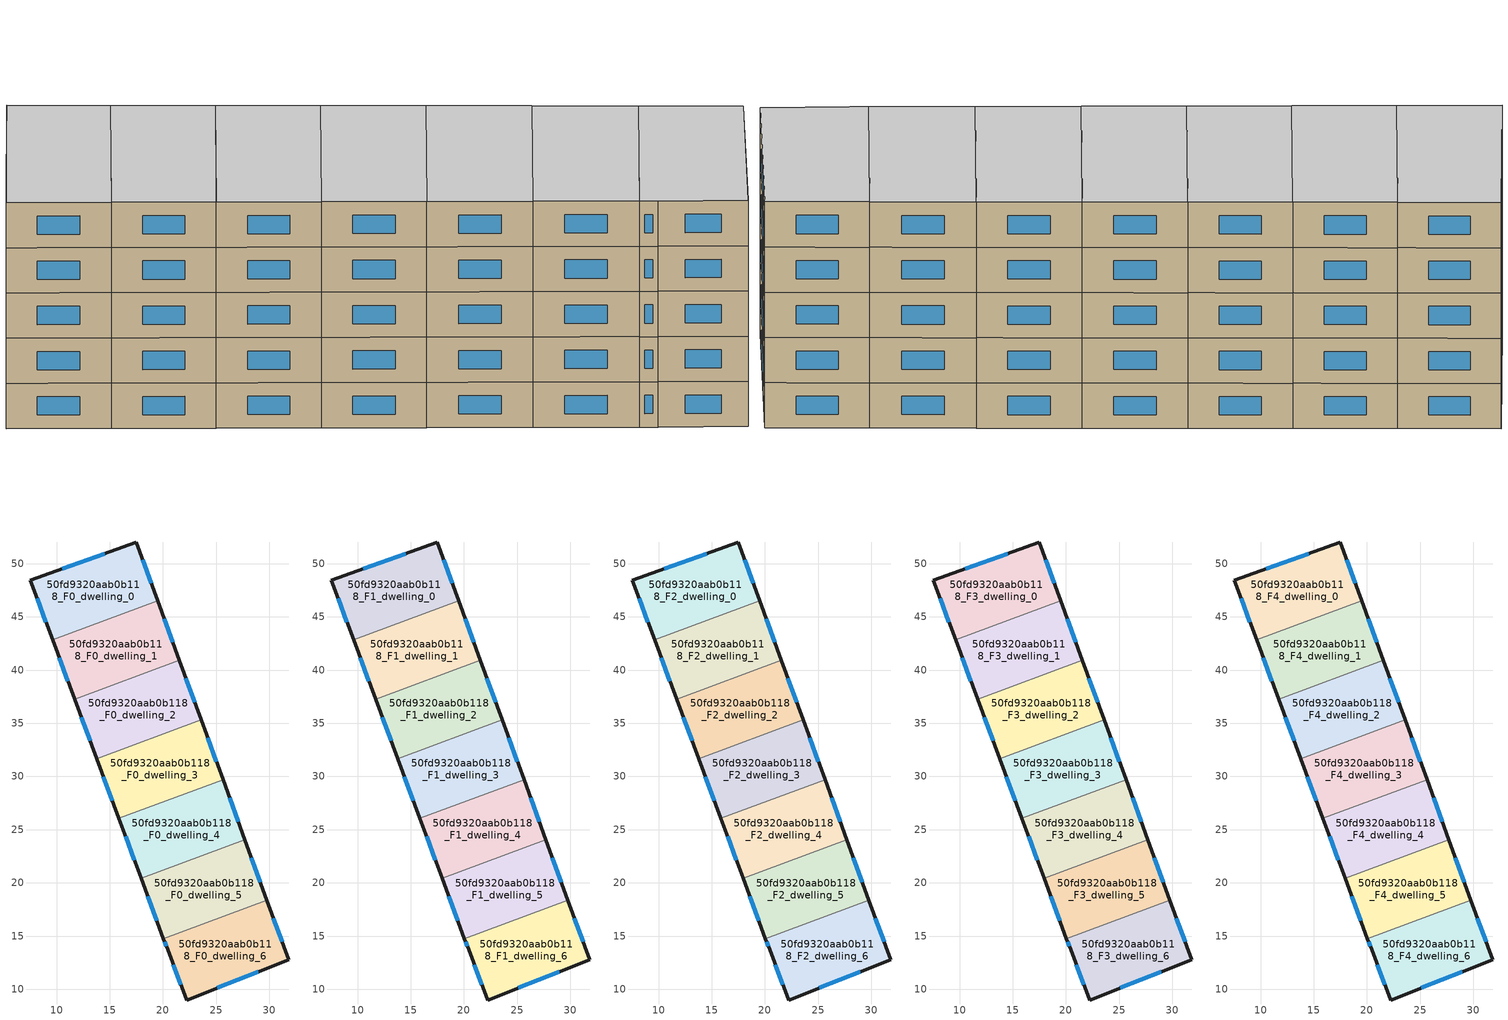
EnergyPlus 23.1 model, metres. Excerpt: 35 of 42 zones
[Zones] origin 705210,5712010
50fd9320aab0b118_F0_dwelling_0
 floor ground (EU_floor_Construction): 17.5,52.03 19.52,46.5 9.62,42.83 7.55,48.42 z0
 wall outside (EU_wall_Construction): 19.52,46.5 17.5,52.03 7.55,48.42 9.62,42.83 z0:3
 wall to 50fd9320aab0b118_F0_dwelling_1 (EU_wall_Construction): 9.62,42.83 19.52,46.5 z0:3
 window (EU_Window_Construction): 8.17,46.74 9,44.5 / 14.52,50.95 10.53,49.5 / 18.91,48.16 18.11,50.37 z0.9:2.1
50fd9320aab0b118_F0_dwelling_1
 floor ground (EU_floor_Construction): 19.52,46.5 21.55,40.92 11.69,37.26 9.62,42.83 z0
 wall outside (EU_wall_Construction): 9.62,42.83 11.69,37.26 / 21.55,40.92 19.52,46.5 z0:3
 wall to 50fd9320aab0b118_F0_dwelling_2 (EU_wall_Construction): 11.69,37.26 21.55,40.92 z0:3
 window (EU_Window_Construction): 10.24,41.16 11.07,38.92 / 20.94,42.59 20.12,44.83 z0.9:2.1
50fd9320aab0b118_F0_dwelling_2
 floor ground (EU_floor_Construction): 21.55,40.92 23.59,35.31 13.77,31.67 11.69,37.26 z0
 wall outside (EU_wall_Construction): 11.69,37.26 13.77,31.67 / 23.59,35.31 21.55,40.92 z0:3
 wall to 50fd9320aab0b118_F0_dwelling_3 (EU_wall_Construction): 13.77,31.67 23.59,35.31 z0:3
 window (EU_Window_Construction): 12.32,35.58 13.15,33.34 / 22.98,36.99 22.16,39.24 z0.9:2.1
50fd9320aab0b118_F0_dwelling_3
 floor ground (EU_floor_Construction): 23.59,35.31 25.64,29.69 15.85,26.05 13.77,31.67 z0
 wall outside (EU_wall_Construction): 13.77,31.67 15.85,26.05 / 25.64,29.69 23.59,35.31 z0:3
 wall to 50fd9320aab0b118_F0_dwelling_4 (EU_wall_Construction): 15.85,26.05 25.64,29.69 z0:3
 window (EU_Window_Construction): 14.39,29.99 15.23,27.73 / 25.03,31.37 24.2,33.63 z0.9:2.1
50fd9320aab0b118_F0_dwelling_4
 floor ground (EU_floor_Construction): 25.64,29.69 27.69,24.04 17.95,20.42 15.85,26.05 z0
 wall outside (EU_wall_Construction): 15.85,26.05 17.95,20.42 / 27.69,24.04 25.64,29.69 z0:3
 wall to 50fd9320aab0b118_F0_dwelling_5 (EU_wall_Construction): 17.95,20.42 27.69,24.04 z0:3
 window (EU_Window_Construction): 16.48,24.37 17.32,22.11 / 27.08,25.73 26.25,28 z0.9:2.1
50fd9320aab0b118_F0_dwelling_5
 floor ground (EU_floor_Construction): 27.69,24.04 29.76,18.38 20.05,14.77 17.95,20.42 z0
 wall outside (EU_wall_Construction): 17.95,20.42 20.05,14.77 / 29.76,18.38 27.69,24.04 z0:3
 wall to 50fd9320aab0b118_F0_dwelling_6 (EU_wall_Construction): 20.05,14.77 29.76,18.38 z0:3
 window (EU_Window_Construction): 18.58,18.73 19.42,16.46 / 29.14,20.07 28.31,22.35 z0.9:2.1
50fd9320aab0b118_F0_dwelling_6
 floor ground (EU_floor_Construction): 29.76,18.38 31.8,12.78 22.23,9 20.43,13.75 20.05,14.77 z0
 wall outside (EU_wall_Construction): 20.05,14.77 20.43,13.75 22.23,9 31.8,12.78 29.76,18.38 z0:3
 window (EU_Window_Construction): 25.09,10.13 28.93,11.65 / 20.97,12.33 21.69,10.42 / 20.16,14.46 20.31,14.05 / 31.19,14.46 30.37,16.7 z0.9:2.1
50fd9320aab0b118_F1_dwelling_0
 floor to 50fd9320aab0b118_F0_dwelling_0 (EU_floor_Construction): 17.5,52.03 19.52,46.5 9.62,42.83 7.55,48.42 z3
 wall outside (EU_wall_Construction): 19.52,46.5 17.5,52.03 7.55,48.42 9.62,42.83 z3:6
 wall to 50fd9320aab0b118_F1_dwelling_1 (EU_wall_Construction): 9.62,42.83 19.52,46.5 z3:6
 window (EU_Window_Construction): 8.17,46.74 9,44.5 / 14.52,50.95 10.53,49.5 / 18.91,48.16 18.11,50.37 z3.9:5.1
50fd9320aab0b118_F1_dwelling_1
 floor to 50fd9320aab0b118_F0_dwelling_1 (EU_floor_Construction): 19.52,46.5 21.55,40.92 11.69,37.26 9.62,42.83 z3
 wall outside (EU_wall_Construction): 9.62,42.83 11.69,37.26 / 21.55,40.92 19.52,46.5 z3:6
 wall to 50fd9320aab0b118_F1_dwelling_2 (EU_wall_Construction): 11.69,37.26 21.55,40.92 z3:6
 window (EU_Window_Construction): 10.24,41.16 11.07,38.92 / 20.94,42.59 20.12,44.83 z3.9:5.1
50fd9320aab0b118_F1_dwelling_2
 floor to 50fd9320aab0b118_F0_dwelling_2 (EU_floor_Construction): 21.55,40.92 23.59,35.31 13.77,31.67 11.69,37.26 z3
 wall outside (EU_wall_Construction): 11.69,37.26 13.77,31.67 / 23.59,35.31 21.55,40.92 z3:6
 wall to 50fd9320aab0b118_F1_dwelling_3 (EU_wall_Construction): 13.77,31.67 23.59,35.31 z3:6
 window (EU_Window_Construction): 12.32,35.58 13.15,33.34 / 22.98,36.99 22.16,39.24 z3.9:5.1
50fd9320aab0b118_F1_dwelling_3
 floor to 50fd9320aab0b118_F0_dwelling_3 (EU_floor_Construction): 23.59,35.31 25.64,29.69 15.85,26.05 13.77,31.67 z3
 wall outside (EU_wall_Construction): 13.77,31.67 15.85,26.05 / 25.64,29.69 23.59,35.31 z3:6
 wall to 50fd9320aab0b118_F1_dwelling_4 (EU_wall_Construction): 15.85,26.05 25.64,29.69 z3:6
 window (EU_Window_Construction): 14.39,29.99 15.23,27.73 / 25.03,31.37 24.2,33.63 z3.9:5.1
50fd9320aab0b118_F1_dwelling_4
 floor to 50fd9320aab0b118_F0_dwelling_4 (EU_floor_Construction): 25.64,29.69 27.69,24.04 17.95,20.42 15.85,26.05 z3
 wall outside (EU_wall_Construction): 15.85,26.05 17.95,20.42 / 27.69,24.04 25.64,29.69 z3:6
 wall to 50fd9320aab0b118_F1_dwelling_5 (EU_wall_Construction): 17.95,20.42 27.69,24.04 z3:6
 window (EU_Window_Construction): 16.48,24.37 17.32,22.11 / 27.08,25.73 26.25,28 z3.9:5.1
50fd9320aab0b118_F1_dwelling_5
 floor to 50fd9320aab0b118_F0_dwelling_5 (EU_floor_Construction): 27.69,24.04 29.76,18.38 20.05,14.77 17.95,20.42 z3
 wall outside (EU_wall_Construction): 17.95,20.42 20.05,14.77 / 29.76,18.38 27.69,24.04 z3:6
 wall to 50fd9320aab0b118_F1_dwelling_6 (EU_wall_Construction): 20.05,14.77 29.76,18.38 z3:6
 window (EU_Window_Construction): 18.58,18.73 19.42,16.46 / 29.14,20.07 28.31,22.35 z3.9:5.1
50fd9320aab0b118_F1_dwelling_6
 floor to 50fd9320aab0b118_F0_dwelling_6 (EU_floor_Construction): 29.76,18.38 31.8,12.78 22.23,9 20.43,13.75 20.05,14.77 z3
 wall outside (EU_wall_Construction): 20.05,14.77 20.43,13.75 22.23,9 31.8,12.78 29.76,18.38 z3:6
 window (EU_Window_Construction): 25.09,10.13 28.93,11.65 / 20.97,12.33 21.69,10.42 / 20.16,14.46 20.31,14.05 / 31.19,14.46 30.37,16.7 z3.9:5.1
50fd9320aab0b118_F2_dwelling_0
 floor to 50fd9320aab0b118_F1_dwelling_0 (EU_floor_Construction): 17.5,52.03 19.52,46.5 9.62,42.83 7.55,48.42 z6
 wall outside (EU_wall_Construction): 19.52,46.5 17.5,52.03 7.55,48.42 9.62,42.83 z6:9
 wall to 50fd9320aab0b118_F2_dwelling_1 (EU_wall_Construction): 9.62,42.83 19.52,46.5 z6:9
 window (EU_Window_Construction): 8.17,46.74 9,44.5 / 14.52,50.95 10.53,49.5 / 18.91,48.16 18.11,50.37 z6.9:8.1
50fd9320aab0b118_F2_dwelling_1
 floor to 50fd9320aab0b118_F1_dwelling_1 (EU_floor_Construction): 19.52,46.5 21.55,40.92 11.69,37.26 9.62,42.83 z6
 wall outside (EU_wall_Construction): 9.62,42.83 11.69,37.26 / 21.55,40.92 19.52,46.5 z6:9
 wall to 50fd9320aab0b118_F2_dwelling_2 (EU_wall_Construction): 11.69,37.26 21.55,40.92 z6:9
 window (EU_Window_Construction): 10.24,41.16 11.07,38.92 / 20.94,42.59 20.12,44.83 z6.9:8.1
50fd9320aab0b118_F2_dwelling_2
 floor to 50fd9320aab0b118_F1_dwelling_2 (EU_floor_Construction): 21.55,40.92 23.59,35.31 13.77,31.67 11.69,37.26 z6
 wall outside (EU_wall_Construction): 11.69,37.26 13.77,31.67 / 23.59,35.31 21.55,40.92 z6:9
 wall to 50fd9320aab0b118_F2_dwelling_3 (EU_wall_Construction): 13.77,31.67 23.59,35.31 z6:9
 window (EU_Window_Construction): 12.32,35.58 13.15,33.34 / 22.98,36.99 22.16,39.24 z6.9:8.1
50fd9320aab0b118_F2_dwelling_3
 floor to 50fd9320aab0b118_F1_dwelling_3 (EU_floor_Construction): 23.59,35.31 25.64,29.69 15.85,26.05 13.77,31.67 z6
 wall outside (EU_wall_Construction): 13.77,31.67 15.85,26.05 / 25.64,29.69 23.59,35.31 z6:9
 wall to 50fd9320aab0b118_F2_dwelling_4 (EU_wall_Construction): 15.85,26.05 25.64,29.69 z6:9
 window (EU_Window_Construction): 14.39,29.99 15.23,27.73 / 25.03,31.37 24.2,33.63 z6.9:8.1
50fd9320aab0b118_F2_dwelling_4
 floor to 50fd9320aab0b118_F1_dwelling_4 (EU_floor_Construction): 25.64,29.69 27.69,24.04 17.95,20.42 15.85,26.05 z6
 wall outside (EU_wall_Construction): 15.85,26.05 17.95,20.42 / 27.69,24.04 25.64,29.69 z6:9
 wall to 50fd9320aab0b118_F2_dwelling_5 (EU_wall_Construction): 17.95,20.42 27.69,24.04 z6:9
 window (EU_Window_Construction): 16.48,24.37 17.32,22.11 / 27.08,25.73 26.25,28 z6.9:8.1
50fd9320aab0b118_F2_dwelling_5
 floor to 50fd9320aab0b118_F1_dwelling_5 (EU_floor_Construction): 27.69,24.04 29.76,18.38 20.05,14.77 17.95,20.42 z6
 wall outside (EU_wall_Construction): 17.95,20.42 20.05,14.77 / 29.76,18.38 27.69,24.04 z6:9
 wall to 50fd9320aab0b118_F2_dwelling_6 (EU_wall_Construction): 20.05,14.77 29.76,18.38 z6:9
 window (EU_Window_Construction): 18.58,18.73 19.42,16.46 / 29.14,20.07 28.31,22.35 z6.9:8.1
50fd9320aab0b118_F2_dwelling_6
 floor to 50fd9320aab0b118_F1_dwelling_6 (EU_floor_Construction): 29.76,18.38 31.8,12.78 22.23,9 20.43,13.75 20.05,14.77 z6
 wall outside (EU_wall_Construction): 20.05,14.77 20.43,13.75 22.23,9 31.8,12.78 29.76,18.38 z6:9
 window (EU_Window_Construction): 25.09,10.13 28.93,11.65 / 20.97,12.33 21.69,10.42 / 20.16,14.46 20.31,14.05 / 31.19,14.46 30.37,16.7 z6.9:8.1
50fd9320aab0b118_F3_dwelling_0
 floor to 50fd9320aab0b118_F2_dwelling_0 (EU_floor_Construction): 17.5,52.03 19.52,46.5 9.62,42.83 7.55,48.42 z9
 wall outside (EU_wall_Construction): 19.52,46.5 17.5,52.03 7.55,48.42 9.62,42.83 z9:12
 wall to 50fd9320aab0b118_F3_dwelling_1 (EU_wall_Construction): 9.62,42.83 19.52,46.5 z9:12
 window (EU_Window_Construction): 8.17,46.74 9,44.5 / 14.52,50.95 10.53,49.5 / 18.91,48.16 18.11,50.37 z9.9:11.1
50fd9320aab0b118_F3_dwelling_1
 floor to 50fd9320aab0b118_F2_dwelling_1 (EU_floor_Construction): 19.52,46.5 21.55,40.92 11.69,37.26 9.62,42.83 z9
 wall outside (EU_wall_Construction): 9.62,42.83 11.69,37.26 / 21.55,40.92 19.52,46.5 z9:12
 wall to 50fd9320aab0b118_F3_dwelling_2 (EU_wall_Construction): 11.69,37.26 21.55,40.92 z9:12
 window (EU_Window_Construction): 10.24,41.16 11.07,38.92 / 20.94,42.59 20.12,44.83 z9.9:11.1
50fd9320aab0b118_F3_dwelling_2
 floor to 50fd9320aab0b118_F2_dwelling_2 (EU_floor_Construction): 21.55,40.92 23.59,35.31 13.77,31.67 11.69,37.26 z9
 wall outside (EU_wall_Construction): 11.69,37.26 13.77,31.67 / 23.59,35.31 21.55,40.92 z9:12
 wall to 50fd9320aab0b118_F3_dwelling_3 (EU_wall_Construction): 13.77,31.67 23.59,35.31 z9:12
 window (EU_Window_Construction): 12.32,35.58 13.15,33.34 / 22.98,36.99 22.16,39.24 z9.9:11.1
50fd9320aab0b118_F3_dwelling_3
 floor to 50fd9320aab0b118_F2_dwelling_3 (EU_floor_Construction): 23.59,35.31 25.64,29.69 15.85,26.05 13.77,31.67 z9
 wall outside (EU_wall_Construction): 13.77,31.67 15.85,26.05 / 25.64,29.69 23.59,35.31 z9:12
 wall to 50fd9320aab0b118_F3_dwelling_4 (EU_wall_Construction): 15.85,26.05 25.64,29.69 z9:12
 window (EU_Window_Construction): 14.39,29.99 15.23,27.73 / 25.03,31.37 24.2,33.63 z9.9:11.1
50fd9320aab0b118_F3_dwelling_4
 floor to 50fd9320aab0b118_F2_dwelling_4 (EU_floor_Construction): 25.64,29.69 27.69,24.04 17.95,20.42 15.85,26.05 z9
 wall outside (EU_wall_Construction): 15.85,26.05 17.95,20.42 / 27.69,24.04 25.64,29.69 z9:12
 wall to 50fd9320aab0b118_F3_dwelling_5 (EU_wall_Construction): 17.95,20.42 27.69,24.04 z9:12
 window (EU_Window_Construction): 16.48,24.37 17.32,22.11 / 27.08,25.73 26.25,28 z9.9:11.1
50fd9320aab0b118_F3_dwelling_5
 floor to 50fd9320aab0b118_F2_dwelling_5 (EU_floor_Construction): 27.69,24.04 29.76,18.38 20.05,14.77 17.95,20.42 z9
 wall outside (EU_wall_Construction): 17.95,20.42 20.05,14.77 / 29.76,18.38 27.69,24.04 z9:12
 wall to 50fd9320aab0b118_F3_dwelling_6 (EU_wall_Construction): 20.05,14.77 29.76,18.38 z9:12
 window (EU_Window_Construction): 18.58,18.73 19.42,16.46 / 29.14,20.07 28.31,22.35 z9.9:11.1
50fd9320aab0b118_F3_dwelling_6
 floor to 50fd9320aab0b118_F2_dwelling_6 (EU_floor_Construction): 29.76,18.38 31.8,12.78 22.23,9 20.43,13.75 20.05,14.77 z9
 wall outside (EU_wall_Construction): 20.05,14.77 20.43,13.75 22.23,9 31.8,12.78 29.76,18.38 z9:12
 window (EU_Window_Construction): 25.09,10.13 28.93,11.65 / 20.97,12.33 21.69,10.42 / 20.16,14.46 20.31,14.05 / 31.19,14.46 30.37,16.7 z9.9:11.1
50fd9320aab0b118_F4_dwelling_0
 floor to 50fd9320aab0b118_F3_dwelling_0 (EU_floor_Construction): 17.5,52.03 19.52,46.5 9.62,42.83 7.55,48.42 z12
 wall outside (EU_wall_Construction): 19.52,46.5 17.5,52.03 7.55,48.42 9.62,42.83 z12:15
 wall to 50fd9320aab0b118_F4_dwelling_1 (EU_wall_Construction): 9.62,42.83 19.52,46.5 z12:15
 window (EU_Window_Construction): 8.17,46.74 9,44.5 / 14.52,50.95 10.53,49.5 / 18.91,48.16 18.11,50.37 z12.9:14.1
 ceiling to 50fd9320aab0b118_F5_dwelling_0 (EU_floor_Construction): 19.52,46.5 17.5,52.03 7.55,48.42 9.62,42.83 z15
50fd9320aab0b118_F4_dwelling_1
 floor to 50fd9320aab0b118_F3_dwelling_1 (EU_floor_Construction): 19.52,46.5 21.55,40.92 11.69,37.26 9.62,42.83 z12
 wall outside (EU_wall_Construction): 9.62,42.83 11.69,37.26 / 21.55,40.92 19.52,46.5 z12:15
 wall to 50fd9320aab0b118_F4_dwelling_2 (EU_wall_Construction): 11.69,37.26 21.55,40.92 z12:15
 window (EU_Window_Construction): 10.24,41.16 11.07,38.92 / 20.94,42.59 20.12,44.83 z12.9:14.1
 ceiling to 50fd9320aab0b118_F5_dwelling_1 (EU_floor_Construction): 21.55,40.92 19.52,46.5 9.62,42.83 11.69,37.26 z15
50fd9320aab0b118_F4_dwelling_2
 floor to 50fd9320aab0b118_F3_dwelling_2 (EU_floor_Construction): 21.55,40.92 23.59,35.31 13.77,31.67 11.69,37.26 z12
 wall outside (EU_wall_Construction): 11.69,37.26 13.77,31.67 / 23.59,35.31 21.55,40.92 z12:15
 wall to 50fd9320aab0b118_F4_dwelling_3 (EU_wall_Construction): 13.77,31.67 23.59,35.31 z12:15
 window (EU_Window_Construction): 12.32,35.58 13.15,33.34 / 22.98,36.99 22.16,39.24 z12.9:14.1
 ceiling to 50fd9320aab0b118_F5_dwelling_2 (EU_floor_Construction): 23.59,35.31 21.55,40.92 11.69,37.26 13.77,31.67 z15
50fd9320aab0b118_F4_dwelling_3
 floor to 50fd9320aab0b118_F3_dwelling_3 (EU_floor_Construction): 23.59,35.31 25.64,29.69 15.85,26.05 13.77,31.67 z12
 wall outside (EU_wall_Construction): 13.77,31.67 15.85,26.05 / 25.64,29.69 23.59,35.31 z12:15
 wall to 50fd9320aab0b118_F4_dwelling_4 (EU_wall_Construction): 15.85,26.05 25.64,29.69 z12:15
 window (EU_Window_Construction): 14.39,29.99 15.23,27.73 / 25.03,31.37 24.2,33.63 z12.9:14.1
 ceiling to 50fd9320aab0b118_F5_dwelling_3 (EU_floor_Construction): 25.64,29.69 23.59,35.31 13.77,31.67 15.85,26.05 z15
50fd9320aab0b118_F4_dwelling_4
 floor to 50fd9320aab0b118_F3_dwelling_4 (EU_floor_Construction): 25.64,29.69 27.69,24.04 17.95,20.42 15.85,26.05 z12
 wall outside (EU_wall_Construction): 15.85,26.05 17.95,20.42 / 27.69,24.04 25.64,29.69 z12:15
 wall to 50fd9320aab0b118_F4_dwelling_5 (EU_wall_Construction): 17.95,20.42 27.69,24.04 z12:15
 window (EU_Window_Construction): 16.48,24.37 17.32,22.11 / 27.08,25.73 26.25,28 z12.9:14.1
 ceiling to 50fd9320aab0b118_F5_dwelling_4 (EU_floor_Construction): 27.69,24.04 25.64,29.69 15.85,26.05 17.95,20.42 z15
50fd9320aab0b118_F4_dwelling_5
 floor to 50fd9320aab0b118_F3_dwelling_5 (EU_floor_Construction): 27.69,24.04 29.76,18.38 20.05,14.77 17.95,20.42 z12
 wall outside (EU_wall_Construction): 17.95,20.42 20.05,14.77 / 29.76,18.38 27.69,24.04 z12:15
 wall to 50fd9320aab0b118_F4_dwelling_6 (EU_wall_Construction): 20.05,14.77 29.76,18.38 z12:15
 window (EU_Window_Construction): 18.58,18.73 19.42,16.46 / 29.14,20.07 28.31,22.35 z12.9:14.1
 ceiling to 50fd9320aab0b118_F5_dwelling_5 (EU_floor_Construction): 29.76,18.38 27.69,24.04 17.95,20.42 20.05,14.77 z15
50fd9320aab0b118_F4_dwelling_6
 floor to 50fd9320aab0b118_F3_dwelling_6 (EU_floor_Construction): 29.76,18.38 31.8,12.78 22.23,9 20.43,13.75 20.05,14.77 z12
 wall outside (EU_wall_Construction): 20.05,14.77 20.43,13.75 22.23,9 31.8,12.78 29.76,18.38 z12:15
 window (EU_Window_Construction): 25.09,10.13 28.93,11.65 / 20.97,12.33 21.69,10.42 / 20.16,14.46 20.31,14.05 / 31.19,14.46 30.37,16.7 z12.9:14.1
 ceiling to 50fd9320aab0b118_F5_dwelling_6 (EU_floor_Construction): 31.8,12.78 29.76,18.38 20.05,14.77 20.43,13.75 22.23,9 z15
[Building]
EU S2 Campaign: North Axis=0; Terrain=City; Solar Distribution=FullExterior
[Site:Location]
London: Latitude=51.5; Longitude=-0.5; Time Zone=0; Elevation=25
[SizingPeriod:WeatherFileDays]
AnnualSizingPeriod: Begin Month=1; Begin Day of Month=1; End Month=12; End Day of Month=31; Day of Week for Start Day=Monday; Use Weather File Daylight Saving Period=No; Use Weather File Rain and Snow Indicators=No
[MATERIAL]
EU_InternalMass_Material: Roughness=MediumRough; Thickness=0.1; Conductivity=1; Density=1800; Specific Heat=900; Thermal Absorptance=0.9; Solar Absorptance=0.7; Visible Absorptance=0.7
[MATERIAL:NOMASS] Roughness=MediumRough; Thermal Absorptance=0.9; Solar Absorptance=0.7; Visible Absorptance=0.7
Name | Thermal Resistance
EU_wall_NoMass | 1.04674
EU_floor_NoMass | 2.04616
[WINDOWMATERIAL:SIMPLEGLAZINGSYSTEM]
EU_Window_SimpleGlazing: UFactor=4.25843; Solar Heat Gain Coefficient=0.85; Visible Transmittance=0.85
[CONSTRUCTION]
EU_wall_Construction: EU_wall_NoMass
EU_floor_Construction: EU_floor_NoMass
EU_Window_Construction: EU_Window_SimpleGlazing
EU_InternalMass_Construction: EU_InternalMass_Material
[ZONE] Type=1; Multiplier=1; Ceiling Height=autocalculate; Floor Area=autocalculate; Part of Total Floor Area=Yes
Name | Volume
50fd9320aab0b118_F0_dwelling_0; 50fd9320aab0b118_F1_dwelling_0; 50fd9320aab0b118_F2_dwelling_0; 50fd9320aab0b118_F3_dwelling_0; 50fd9320aab0b118_F4_dwelling_0 | 187.788
50fd9320aab0b118_F0_dwelling_1; 50fd9320aab0b118_F1_dwelling_1; 50fd9320aab0b118_F2_dwelling_1; 50fd9320aab0b118_F3_dwelling_1; 50fd9320aab0b118_F4_dwelling_1 | 187.755
50fd9320aab0b118_F0_dwelling_2; 50fd9320aab0b118_F0_dwelling_6; 50fd9320aab0b118_F1_dwelling_6; 50fd9320aab0b118_F2_dwelling_6; 50fd9320aab0b118_F3_dwelling_6; 50fd9320aab0b118_F4_dwelling_6 | 187.773
50fd9320aab0b118_F1_dwelling_2; 50fd9320aab0b118_F2_dwelling_2; 50fd9320aab0b118_F3_dwelling_2; 50fd9320aab0b118_F4_dwelling_2 | 187.774
50fd9320aab0b118_F0_dwelling_3 | 187.766
50fd9320aab0b118_F1_dwelling_3; 50fd9320aab0b118_F2_dwelling_3; 50fd9320aab0b118_F3_dwelling_3; 50fd9320aab0b118_F4_dwelling_3 | 187.767
50fd9320aab0b118_F0_dwelling_4 | 187.783
50fd9320aab0b118_F1_dwelling_4; 50fd9320aab0b118_F2_dwelling_4; 50fd9320aab0b118_F3_dwelling_4; 50fd9320aab0b118_F4_dwelling_4 | 187.782
50fd9320aab0b118_F0_dwelling_5; 50fd9320aab0b118_F1_dwelling_5; 50fd9320aab0b118_F2_dwelling_5; 50fd9320aab0b118_F3_dwelling_5; 50fd9320aab0b118_F4_dwelling_5 | 187.761
[INTERNALMASS] Construction=EU_InternalMass_Construction
Name | Zone or ZoneList | Surface Area
50fd9320aab0b118_F0_dwelling_0_EU_InternalMass | 50fd9320aab0b118_F0_dwelling_0 | 62.596
50fd9320aab0b118_F0_dwelling_1_EU_InternalMass | 50fd9320aab0b118_F0_dwelling_1 | 62.5848
50fd9320aab0b118_F0_dwelling_2_EU_InternalMass | 50fd9320aab0b118_F0_dwelling_2 | 62.5911
50fd9320aab0b118_F0_dwelling_3_EU_InternalMass | 50fd9320aab0b118_F0_dwelling_3 | 62.589
50fd9320aab0b118_F0_dwelling_4_EU_InternalMass | 50fd9320aab0b118_F0_dwelling_4 | 62.5939
50fd9320aab0b118_F0_dwelling_5_EU_InternalMass | 50fd9320aab0b118_F0_dwelling_5 | 62.5867
50fd9320aab0b118_F0_dwelling_6_EU_InternalMass | 50fd9320aab0b118_F0_dwelling_6 | 62.5911
50fd9320aab0b118_F1_dwelling_0_EU_InternalMass | 50fd9320aab0b118_F1_dwelling_0 | 62.596
50fd9320aab0b118_F1_dwelling_1_EU_InternalMass | 50fd9320aab0b118_F1_dwelling_1 | 62.5848
50fd9320aab0b118_F1_dwelling_2_EU_InternalMass | 50fd9320aab0b118_F1_dwelling_2 | 62.5911
50fd9320aab0b118_F1_dwelling_3_EU_InternalMass | 50fd9320aab0b118_F1_dwelling_3 | 62.589
50fd9320aab0b118_F1_dwelling_4_EU_InternalMass | 50fd9320aab0b118_F1_dwelling_4 | 62.5939
50fd9320aab0b118_F1_dwelling_5_EU_InternalMass | 50fd9320aab0b118_F1_dwelling_5 | 62.5867
50fd9320aab0b118_F1_dwelling_6_EU_InternalMass | 50fd9320aab0b118_F1_dwelling_6 | 62.5911
50fd9320aab0b118_F2_dwelling_0_EU_InternalMass | 50fd9320aab0b118_F2_dwelling_0 | 62.596
50fd9320aab0b118_F2_dwelling_1_EU_InternalMass | 50fd9320aab0b118_F2_dwelling_1 | 62.5848
50fd9320aab0b118_F2_dwelling_2_EU_InternalMass | 50fd9320aab0b118_F2_dwelling_2 | 62.5911
50fd9320aab0b118_F2_dwelling_3_EU_InternalMass | 50fd9320aab0b118_F2_dwelling_3 | 62.589
50fd9320aab0b118_F2_dwelling_4_EU_InternalMass | 50fd9320aab0b118_F2_dwelling_4 | 62.5939
50fd9320aab0b118_F2_dwelling_5_EU_InternalMass | 50fd9320aab0b118_F2_dwelling_5 | 62.5867
50fd9320aab0b118_F2_dwelling_6_EU_InternalMass | 50fd9320aab0b118_F2_dwelling_6 | 62.5911
50fd9320aab0b118_F3_dwelling_0_EU_InternalMass | 50fd9320aab0b118_F3_dwelling_0 | 62.596
50fd9320aab0b118_F3_dwelling_1_EU_InternalMass | 50fd9320aab0b118_F3_dwelling_1 | 62.5848
50fd9320aab0b118_F3_dwelling_2_EU_InternalMass | 50fd9320aab0b118_F3_dwelling_2 | 62.5911
50fd9320aab0b118_F3_dwelling_3_EU_InternalMass | 50fd9320aab0b118_F3_dwelling_3 | 62.589
50fd9320aab0b118_F3_dwelling_4_EU_InternalMass | 50fd9320aab0b118_F3_dwelling_4 | 62.5939
50fd9320aab0b118_F3_dwelling_5_EU_InternalMass | 50fd9320aab0b118_F3_dwelling_5 | 62.5867
50fd9320aab0b118_F3_dwelling_6_EU_InternalMass | 50fd9320aab0b118_F3_dwelling_6 | 62.5911
50fd9320aab0b118_F4_dwelling_0_EU_InternalMass | 50fd9320aab0b118_F4_dwelling_0 | 62.596
50fd9320aab0b118_F4_dwelling_1_EU_InternalMass | 50fd9320aab0b118_F4_dwelling_1 | 62.5848
50fd9320aab0b118_F4_dwelling_2_EU_InternalMass | 50fd9320aab0b118_F4_dwelling_2 | 62.5911
50fd9320aab0b118_F4_dwelling_3_EU_InternalMass | 50fd9320aab0b118_F4_dwelling_3 | 62.589
50fd9320aab0b118_F4_dwelling_4_EU_InternalMass | 50fd9320aab0b118_F4_dwelling_4 | 62.5939
50fd9320aab0b118_F4_dwelling_5_EU_InternalMass | 50fd9320aab0b118_F4_dwelling_5 | 62.5867
50fd9320aab0b118_F4_dwelling_6_EU_InternalMass | 50fd9320aab0b118_F4_dwelling_6 | 62.5911
[OTHEREQUIPMENT] Fuel Type=Electricity; Design Level Calculation Method=Watts/Area; Power per Zone Floor Area=1; Fraction Latent=0; Fraction Radiant=0; Fraction Lost=0; Carbon Dioxide Generation Rate=0; EndUse Subcategory=EU_Step8_InternalGains
Name | Zone or ZoneList or Space or SpaceList | Schedule
EU_Step8_InternalGain_50fd9320aab0b118_F0_dwelling_0_f000 | 50fd9320aab0b118_F0_dwelling_0 | EU_Step8_GainSchedule_50fd9320aab0b118_F0_dwelling_0_f000
EU_Step8_InternalGain_50fd9320aab0b118_F0_dwelling_1_f000 | 50fd9320aab0b118_F0_dwelling_1 | EU_Step8_GainSchedule_50fd9320aab0b118_F0_dwelling_1_f000
EU_Step8_InternalGain_50fd9320aab0b118_F0_dwelling_2_f000 | 50fd9320aab0b118_F0_dwelling_2 | EU_Step8_GainSchedule_50fd9320aab0b118_F0_dwelling_2_f000
EU_Step8_InternalGain_50fd9320aab0b118_F0_dwelling_3_f000 | 50fd9320aab0b118_F0_dwelling_3 | EU_Step8_GainSchedule_50fd9320aab0b118_F0_dwelling_3_f000
EU_Step8_InternalGain_50fd9320aab0b118_F0_dwelling_4_f000 | 50fd9320aab0b118_F0_dwelling_4 | EU_Step8_GainSchedule_50fd9320aab0b118_F0_dwelling_4_f000
EU_Step8_InternalGain_50fd9320aab0b118_F0_dwelling_5_f000 | 50fd9320aab0b118_F0_dwelling_5 | EU_Step8_GainSchedule_50fd9320aab0b118_F0_dwelling_5_f000
EU_Step8_InternalGain_50fd9320aab0b118_F0_dwelling_6_f000 | 50fd9320aab0b118_F0_dwelling_6 | EU_Step8_GainSchedule_50fd9320aab0b118_F0_dwelling_6_f000
EU_Step8_InternalGain_50fd9320aab0b118_F1_dwelling_0_f000 | 50fd9320aab0b118_F1_dwelling_0 | EU_Step8_GainSchedule_50fd9320aab0b118_F1_dwelling_0_f000
EU_Step8_InternalGain_50fd9320aab0b118_F1_dwelling_1_f000 | 50fd9320aab0b118_F1_dwelling_1 | EU_Step8_GainSchedule_50fd9320aab0b118_F1_dwelling_1_f000
EU_Step8_InternalGain_50fd9320aab0b118_F1_dwelling_2_f000 | 50fd9320aab0b118_F1_dwelling_2 | EU_Step8_GainSchedule_50fd9320aab0b118_F1_dwelling_2_f000
EU_Step8_InternalGain_50fd9320aab0b118_F1_dwelling_3_f000 | 50fd9320aab0b118_F1_dwelling_3 | EU_Step8_GainSchedule_50fd9320aab0b118_F1_dwelling_3_f000
EU_Step8_InternalGain_50fd9320aab0b118_F1_dwelling_4_f000 | 50fd9320aab0b118_F1_dwelling_4 | EU_Step8_GainSchedule_50fd9320aab0b118_F1_dwelling_4_f000
EU_Step8_InternalGain_50fd9320aab0b118_F1_dwelling_5_f000 | 50fd9320aab0b118_F1_dwelling_5 | EU_Step8_GainSchedule_50fd9320aab0b118_F1_dwelling_5_f000
EU_Step8_InternalGain_50fd9320aab0b118_F1_dwelling_6_f000 | 50fd9320aab0b118_F1_dwelling_6 | EU_Step8_GainSchedule_50fd9320aab0b118_F1_dwelling_6_f000
EU_Step8_InternalGain_50fd9320aab0b118_F2_dwelling_0_f000 | 50fd9320aab0b118_F2_dwelling_0 | EU_Step8_GainSchedule_50fd9320aab0b118_F2_dwelling_0_f000
EU_Step8_InternalGain_50fd9320aab0b118_F2_dwelling_1_f000 | 50fd9320aab0b118_F2_dwelling_1 | EU_Step8_GainSchedule_50fd9320aab0b118_F2_dwelling_1_f000
EU_Step8_InternalGain_50fd9320aab0b118_F2_dwelling_2_f000 | 50fd9320aab0b118_F2_dwelling_2 | EU_Step8_GainSchedule_50fd9320aab0b118_F2_dwelling_2_f000
EU_Step8_InternalGain_50fd9320aab0b118_F2_dwelling_3_f000 | 50fd9320aab0b118_F2_dwelling_3 | EU_Step8_GainSchedule_50fd9320aab0b118_F2_dwelling_3_f000
EU_Step8_InternalGain_50fd9320aab0b118_F2_dwelling_4_f000 | 50fd9320aab0b118_F2_dwelling_4 | EU_Step8_GainSchedule_50fd9320aab0b118_F2_dwelling_4_f000
EU_Step8_InternalGain_50fd9320aab0b118_F2_dwelling_5_f000 | 50fd9320aab0b118_F2_dwelling_5 | EU_Step8_GainSchedule_50fd9320aab0b118_F2_dwelling_5_f000
EU_Step8_InternalGain_50fd9320aab0b118_F2_dwelling_6_f000 | 50fd9320aab0b118_F2_dwelling_6 | EU_Step8_GainSchedule_50fd9320aab0b118_F2_dwelling_6_f000
EU_Step8_InternalGain_50fd9320aab0b118_F3_dwelling_0_f000 | 50fd9320aab0b118_F3_dwelling_0 | EU_Step8_GainSchedule_50fd9320aab0b118_F3_dwelling_0_f000
EU_Step8_InternalGain_50fd9320aab0b118_F3_dwelling_1_f000 | 50fd9320aab0b118_F3_dwelling_1 | EU_Step8_GainSchedule_50fd9320aab0b118_F3_dwelling_1_f000
EU_Step8_InternalGain_50fd9320aab0b118_F3_dwelling_2_f000 | 50fd9320aab0b118_F3_dwelling_2 | EU_Step8_GainSchedule_50fd9320aab0b118_F3_dwelling_2_f000
EU_Step8_InternalGain_50fd9320aab0b118_F3_dwelling_3_f000 | 50fd9320aab0b118_F3_dwelling_3 | EU_Step8_GainSchedule_50fd9320aab0b118_F3_dwelling_3_f000
EU_Step8_InternalGain_50fd9320aab0b118_F3_dwelling_4_f000 | 50fd9320aab0b118_F3_dwelling_4 | EU_Step8_GainSchedule_50fd9320aab0b118_F3_dwelling_4_f000
EU_Step8_InternalGain_50fd9320aab0b118_F3_dwelling_5_f000 | 50fd9320aab0b118_F3_dwelling_5 | EU_Step8_GainSchedule_50fd9320aab0b118_F3_dwelling_5_f000
EU_Step8_InternalGain_50fd9320aab0b118_F3_dwelling_6_f000 | 50fd9320aab0b118_F3_dwelling_6 | EU_Step8_GainSchedule_50fd9320aab0b118_F3_dwelling_6_f000
EU_Step8_InternalGain_50fd9320aab0b118_F4_dwelling_0_f000 | 50fd9320aab0b118_F4_dwelling_0 | EU_Step8_GainSchedule_50fd9320aab0b118_F4_dwelling_0_f000
EU_Step8_InternalGain_50fd9320aab0b118_F4_dwelling_1_f000 | 50fd9320aab0b118_F4_dwelling_1 | EU_Step8_GainSchedule_50fd9320aab0b118_F4_dwelling_1_f000
EU_Step8_InternalGain_50fd9320aab0b118_F4_dwelling_2_f000 | 50fd9320aab0b118_F4_dwelling_2 | EU_Step8_GainSchedule_50fd9320aab0b118_F4_dwelling_2_f000
EU_Step8_InternalGain_50fd9320aab0b118_F4_dwelling_3_f000 | 50fd9320aab0b118_F4_dwelling_3 | EU_Step8_GainSchedule_50fd9320aab0b118_F4_dwelling_3_f000
EU_Step8_InternalGain_50fd9320aab0b118_F4_dwelling_4_f000 | 50fd9320aab0b118_F4_dwelling_4 | EU_Step8_GainSchedule_50fd9320aab0b118_F4_dwelling_4_f000
EU_Step8_InternalGain_50fd9320aab0b118_F4_dwelling_5_f000 | 50fd9320aab0b118_F4_dwelling_5 | EU_Step8_GainSchedule_50fd9320aab0b118_F4_dwelling_5_f000
EU_Step8_InternalGain_50fd9320aab0b118_F4_dwelling_6_f000 | 50fd9320aab0b118_F4_dwelling_6 | EU_Step8_GainSchedule_50fd9320aab0b118_F4_dwelling_6_f000
[ZONEVENTILATION:DESIGNFLOWRATE] Schedule=EU_AlwaysOn; Design Flow Rate Calculation Method=AirChanges/Hour; Air Changes per Hour=0.488719; Ventilation Type=Natural; Fan Pressure Rise=0; Fan Total Efficiency=1; Constant Term Coefficient=1; Temperature Term Coefficient=0; Velocity Term Coefficient=0; Velocity Squared Term Coefficient=0; Minimum Indoor Temperature=-100; Maximum Indoor Temperature=100; Delta Temperature=-100; Minimum Outdoor Temperature=-100; Maximum Outdoor Temperature=100; Maximum Wind Speed=40
Name | Zone or ZoneList or Space or SpaceList
EU_ConstantAir_50fd9320aab0b118_F0_dwelling_0 | 50fd9320aab0b118_F0_dwelling_0
EU_ConstantAir_50fd9320aab0b118_F0_dwelling_1 | 50fd9320aab0b118_F0_dwelling_1
EU_ConstantAir_50fd9320aab0b118_F0_dwelling_2 | 50fd9320aab0b118_F0_dwelling_2
EU_ConstantAir_50fd9320aab0b118_F0_dwelling_3 | 50fd9320aab0b118_F0_dwelling_3
EU_ConstantAir_50fd9320aab0b118_F0_dwelling_4 | 50fd9320aab0b118_F0_dwelling_4
EU_ConstantAir_50fd9320aab0b118_F0_dwelling_5 | 50fd9320aab0b118_F0_dwelling_5
EU_ConstantAir_50fd9320aab0b118_F0_dwelling_6 | 50fd9320aab0b118_F0_dwelling_6
EU_ConstantAir_50fd9320aab0b118_F1_dwelling_0 | 50fd9320aab0b118_F1_dwelling_0
EU_ConstantAir_50fd9320aab0b118_F1_dwelling_1 | 50fd9320aab0b118_F1_dwelling_1
EU_ConstantAir_50fd9320aab0b118_F1_dwelling_2 | 50fd9320aab0b118_F1_dwelling_2
EU_ConstantAir_50fd9320aab0b118_F1_dwelling_3 | 50fd9320aab0b118_F1_dwelling_3
EU_ConstantAir_50fd9320aab0b118_F1_dwelling_4 | 50fd9320aab0b118_F1_dwelling_4
EU_ConstantAir_50fd9320aab0b118_F1_dwelling_5 | 50fd9320aab0b118_F1_dwelling_5
EU_ConstantAir_50fd9320aab0b118_F1_dwelling_6 | 50fd9320aab0b118_F1_dwelling_6
EU_ConstantAir_50fd9320aab0b118_F2_dwelling_0 | 50fd9320aab0b118_F2_dwelling_0
EU_ConstantAir_50fd9320aab0b118_F2_dwelling_1 | 50fd9320aab0b118_F2_dwelling_1
EU_ConstantAir_50fd9320aab0b118_F2_dwelling_2 | 50fd9320aab0b118_F2_dwelling_2
EU_ConstantAir_50fd9320aab0b118_F2_dwelling_3 | 50fd9320aab0b118_F2_dwelling_3
EU_ConstantAir_50fd9320aab0b118_F2_dwelling_4 | 50fd9320aab0b118_F2_dwelling_4
EU_ConstantAir_50fd9320aab0b118_F2_dwelling_5 | 50fd9320aab0b118_F2_dwelling_5
EU_ConstantAir_50fd9320aab0b118_F2_dwelling_6 | 50fd9320aab0b118_F2_dwelling_6
EU_ConstantAir_50fd9320aab0b118_F3_dwelling_0 | 50fd9320aab0b118_F3_dwelling_0
EU_ConstantAir_50fd9320aab0b118_F3_dwelling_1 | 50fd9320aab0b118_F3_dwelling_1
EU_ConstantAir_50fd9320aab0b118_F3_dwelling_2 | 50fd9320aab0b118_F3_dwelling_2
EU_ConstantAir_50fd9320aab0b118_F3_dwelling_3 | 50fd9320aab0b118_F3_dwelling_3
EU_ConstantAir_50fd9320aab0b118_F3_dwelling_4 | 50fd9320aab0b118_F3_dwelling_4
EU_ConstantAir_50fd9320aab0b118_F3_dwelling_5 | 50fd9320aab0b118_F3_dwelling_5
EU_ConstantAir_50fd9320aab0b118_F3_dwelling_6 | 50fd9320aab0b118_F3_dwelling_6
EU_ConstantAir_50fd9320aab0b118_F4_dwelling_0 | 50fd9320aab0b118_F4_dwelling_0
EU_ConstantAir_50fd9320aab0b118_F4_dwelling_1 | 50fd9320aab0b118_F4_dwelling_1
EU_ConstantAir_50fd9320aab0b118_F4_dwelling_2 | 50fd9320aab0b118_F4_dwelling_2
EU_ConstantAir_50fd9320aab0b118_F4_dwelling_3 | 50fd9320aab0b118_F4_dwelling_3
EU_ConstantAir_50fd9320aab0b118_F4_dwelling_4 | 50fd9320aab0b118_F4_dwelling_4
EU_ConstantAir_50fd9320aab0b118_F4_dwelling_5 | 50fd9320aab0b118_F4_dwelling_5
EU_ConstantAir_50fd9320aab0b118_F4_dwelling_6 | 50fd9320aab0b118_F4_dwelling_6
[HVACTEMPLATE:THERMOSTAT] Constant Heating Setpoint=20; Constant Cooling Setpoint=50
EU_HeatOnly_50fd9320aab0b118_F0_dwelling_0; EU_HeatOnly_50fd9320aab0b118_F0_dwelling_1; EU_HeatOnly_50fd9320aab0b118_F0_dwelling_2; EU_HeatOnly_50fd9320aab0b118_F0_dwelling_3; EU_HeatOnly_50fd9320aab0b118_F0_dwelling_4; EU_HeatOnly_50fd9320aab0b118_F0_dwelling_5; EU_HeatOnly_50fd9320aab0b118_F0_dwelling_6; EU_HeatOnly_50fd9320aab0b118_F1_dwelling_0; EU_HeatOnly_50fd9320aab0b118_F1_dwelling_1; EU_HeatOnly_50fd9320aab0b118_F1_dwelling_2; EU_HeatOnly_50fd9320aab0b118_F1_dwelling_3; EU_HeatOnly_50fd9320aab0b118_F1_dwelling_4; EU_HeatOnly_50fd9320aab0b118_F1_dwelling_5; EU_HeatOnly_50fd9320aab0b118_F1_dwelling_6; EU_HeatOnly_50fd9320aab0b118_F2_dwelling_0; EU_HeatOnly_50fd9320aab0b118_F2_dwelling_1; EU_HeatOnly_50fd9320aab0b118_F2_dwelling_2; EU_HeatOnly_50fd9320aab0b118_F2_dwelling_3; EU_HeatOnly_50fd9320aab0b118_F2_dwelling_4; EU_HeatOnly_50fd9320aab0b118_F2_dwelling_5; EU_HeatOnly_50fd9320aab0b118_F2_dwelling_6; EU_HeatOnly_50fd9320aab0b118_F3_dwelling_0; EU_HeatOnly_50fd9320aab0b118_F3_dwelling_1; EU_HeatOnly_50fd9320aab0b118_F3_dwelling_2; EU_HeatOnly_50fd9320aab0b118_F3_dwelling_3; EU_HeatOnly_50fd9320aab0b118_F3_dwelling_4; EU_HeatOnly_50fd9320aab0b118_F3_dwelling_5; EU_HeatOnly_50fd9320aab0b118_F3_dwelling_6; EU_HeatOnly_50fd9320aab0b118_F4_dwelling_0; EU_HeatOnly_50fd9320aab0b118_F4_dwelling_1; EU_HeatOnly_50fd9320aab0b118_F4_dwelling_2; EU_HeatOnly_50fd9320aab0b118_F4_dwelling_3; EU_HeatOnly_50fd9320aab0b118_F4_dwelling_4; EU_HeatOnly_50fd9320aab0b118_F4_dwelling_5; EU_HeatOnly_50fd9320aab0b118_F4_dwelling_6; EU_HeatOnly_50fd9320aab0b118_F5_dwelling_0; EU_HeatOnly_50fd9320aab0b118_F5_dwelling_1; EU_HeatOnly_50fd9320aab0b118_F5_dwelling_2; EU_HeatOnly_50fd9320aab0b118_F5_dwelling_3; EU_HeatOnly_50fd9320aab0b118_F5_dwelling_4; EU_HeatOnly_50fd9320aab0b118_F5_dwelling_5; EU_HeatOnly_50fd9320aab0b118_F5_dwelling_6
[HVACTEMPLATE:ZONE:IDEALLOADSAIRSYSTEM] System Availability Schedule=EU_AlwaysOn; Maximum Heating Supply Air Temperature=50; Minimum Cooling Supply Air Temperature=13; Maximum Heating Supply Air Humidity Ratio=0.0156; Minimum Cooling Supply Air Humidity Ratio=0.0077; Heating Limit=NoLimit; Cooling Limit=NoLimit; Heating Availability Schedule=EU_AlwaysOn; Cooling Availability Schedule=EU_CoolingOff; Dehumidification Control Type=ConstantSensibleHeatRatio; Cooling Sensible Heat Ratio=0.7; Dehumidification Setpoint=60; Humidification Control Type=None; Humidification Setpoint=30; Outdoor Air Method=None; Outdoor Air Flow Rate per Person=0.00944; Outdoor Air Flow Rate per Zone Floor Area=0; Outdoor Air Flow Rate per Zone=0; Demand Controlled Ventilation Type=None; Outdoor Air Economizer Type=NoEconomizer; Heat Recovery Type=None; Sensible Heat Recovery Effectiveness=0.7; Latent Heat Recovery Effectiveness=0.65
Name | Template Thermostat
50fd9320aab0b118_F0_dwelling_0 | EU_HeatOnly_50fd9320aab0b118_F0_dwelling_0
50fd9320aab0b118_F0_dwelling_1 | EU_HeatOnly_50fd9320aab0b118_F0_dwelling_1
50fd9320aab0b118_F0_dwelling_2 | EU_HeatOnly_50fd9320aab0b118_F0_dwelling_2
50fd9320aab0b118_F0_dwelling_3 | EU_HeatOnly_50fd9320aab0b118_F0_dwelling_3
50fd9320aab0b118_F0_dwelling_4 | EU_HeatOnly_50fd9320aab0b118_F0_dwelling_4
50fd9320aab0b118_F0_dwelling_5 | EU_HeatOnly_50fd9320aab0b118_F0_dwelling_5
50fd9320aab0b118_F0_dwelling_6 | EU_HeatOnly_50fd9320aab0b118_F0_dwelling_6
50fd9320aab0b118_F1_dwelling_0 | EU_HeatOnly_50fd9320aab0b118_F1_dwelling_0
50fd9320aab0b118_F1_dwelling_1 | EU_HeatOnly_50fd9320aab0b118_F1_dwelling_1
50fd9320aab0b118_F1_dwelling_2 | EU_HeatOnly_50fd9320aab0b118_F1_dwelling_2
50fd9320aab0b118_F1_dwelling_3 | EU_HeatOnly_50fd9320aab0b118_F1_dwelling_3
50fd9320aab0b118_F1_dwelling_4 | EU_HeatOnly_50fd9320aab0b118_F1_dwelling_4
50fd9320aab0b118_F1_dwelling_5 | EU_HeatOnly_50fd9320aab0b118_F1_dwelling_5
50fd9320aab0b118_F1_dwelling_6 | EU_HeatOnly_50fd9320aab0b118_F1_dwelling_6
50fd9320aab0b118_F2_dwelling_0 | EU_HeatOnly_50fd9320aab0b118_F2_dwelling_0
50fd9320aab0b118_F2_dwelling_1 | EU_HeatOnly_50fd9320aab0b118_F2_dwelling_1
50fd9320aab0b118_F2_dwelling_2 | EU_HeatOnly_50fd9320aab0b118_F2_dwelling_2
50fd9320aab0b118_F2_dwelling_3 | EU_HeatOnly_50fd9320aab0b118_F2_dwelling_3
50fd9320aab0b118_F2_dwelling_4 | EU_HeatOnly_50fd9320aab0b118_F2_dwelling_4
50fd9320aab0b118_F2_dwelling_5 | EU_HeatOnly_50fd9320aab0b118_F2_dwelling_5
50fd9320aab0b118_F2_dwelling_6 | EU_HeatOnly_50fd9320aab0b118_F2_dwelling_6
50fd9320aab0b118_F3_dwelling_0 | EU_HeatOnly_50fd9320aab0b118_F3_dwelling_0
50fd9320aab0b118_F3_dwelling_1 | EU_HeatOnly_50fd9320aab0b118_F3_dwelling_1
50fd9320aab0b118_F3_dwelling_2 | EU_HeatOnly_50fd9320aab0b118_F3_dwelling_2
50fd9320aab0b118_F3_dwelling_3 | EU_HeatOnly_50fd9320aab0b118_F3_dwelling_3
50fd9320aab0b118_F3_dwelling_4 | EU_HeatOnly_50fd9320aab0b118_F3_dwelling_4
50fd9320aab0b118_F3_dwelling_5 | EU_HeatOnly_50fd9320aab0b118_F3_dwelling_5
50fd9320aab0b118_F3_dwelling_6 | EU_HeatOnly_50fd9320aab0b118_F3_dwelling_6
50fd9320aab0b118_F4_dwelling_0 | EU_HeatOnly_50fd9320aab0b118_F4_dwelling_0
50fd9320aab0b118_F4_dwelling_1 | EU_HeatOnly_50fd9320aab0b118_F4_dwelling_1
50fd9320aab0b118_F4_dwelling_2 | EU_HeatOnly_50fd9320aab0b118_F4_dwelling_2
50fd9320aab0b118_F4_dwelling_3 | EU_HeatOnly_50fd9320aab0b118_F4_dwelling_3
50fd9320aab0b118_F4_dwelling_4 | EU_HeatOnly_50fd9320aab0b118_F4_dwelling_4
50fd9320aab0b118_F4_dwelling_5 | EU_HeatOnly_50fd9320aab0b118_F4_dwelling_5
50fd9320aab0b118_F4_dwelling_6 | EU_HeatOnly_50fd9320aab0b118_F4_dwelling_6
[SIZING:ZONE] Zone Cooling Design Supply Air Temperature Input Method=SupplyAirTemperature; Zone Cooling Design Supply Air Temperature=13; Zone Heating Design Supply Air Temperature Input Method=SupplyAirTemperature; Zone Heating Design Supply Air Temperature=50; Zone Cooling Design Supply Air Humidity Ratio=0.008; Zone Heating Design Supply Air Humidity Ratio=0.008; Cooling Design Air Flow Method=DesignDay; Cooling Design Air Flow Rate=0; Cooling Minimum Air Flow per Zone Floor Area=0.000762; Cooling Minimum Air Flow=0; Cooling Minimum Air Flow Fraction=0.2; Heating Design Air Flow Method=DesignDay; Heating Design Air Flow Rate=0; Heating Maximum Air Flow per Zone Floor Area=0.002032; Heating Maximum Air Flow=0.141576; Heating Maximum Air Flow Fraction=0.3; Account for Dedicated Outdoor Air System=No; Dedicated Outdoor Air System Control Strategy=NeutralSupplyAir; Dedicated Outdoor Air Low Setpoint Temperature for Design=autosize; Dedicated Outdoor Air High Setpoint Temperature for Design=autosize; Zone Load Sizing Method=Sensible Load Only No Latent Load; Zone Latent Cooling Design Supply Air Humidity Ratio Input Method=HumidityRatioDifference; Zone Cooling Design Supply Air Humidity Ratio Difference=0.005; Zone Latent Heating Design Supply Air Humidity Ratio Input Method=HumidityRatioDifference; Zone Humidification Design Supply Air Humidity Ratio Difference=0.005
50fd9320aab0b118_F0_dwelling_0; 50fd9320aab0b118_F0_dwelling_1; 50fd9320aab0b118_F0_dwelling_2; 50fd9320aab0b118_F0_dwelling_3; 50fd9320aab0b118_F0_dwelling_4; 50fd9320aab0b118_F0_dwelling_5; 50fd9320aab0b118_F0_dwelling_6; 50fd9320aab0b118_F1_dwelling_0; 50fd9320aab0b118_F1_dwelling_1; 50fd9320aab0b118_F1_dwelling_2; 50fd9320aab0b118_F1_dwelling_3; 50fd9320aab0b118_F1_dwelling_4; 50fd9320aab0b118_F1_dwelling_5; 50fd9320aab0b118_F1_dwelling_6; 50fd9320aab0b118_F2_dwelling_0; 50fd9320aab0b118_F2_dwelling_1; 50fd9320aab0b118_F2_dwelling_2; 50fd9320aab0b118_F2_dwelling_3; 50fd9320aab0b118_F2_dwelling_4; 50fd9320aab0b118_F2_dwelling_5; 50fd9320aab0b118_F2_dwelling_6; 50fd9320aab0b118_F3_dwelling_0; 50fd9320aab0b118_F3_dwelling_1; 50fd9320aab0b118_F3_dwelling_2; 50fd9320aab0b118_F3_dwelling_3; 50fd9320aab0b118_F3_dwelling_4; 50fd9320aab0b118_F3_dwelling_5; 50fd9320aab0b118_F3_dwelling_6; 50fd9320aab0b118_F4_dwelling_0; 50fd9320aab0b118_F4_dwelling_1; 50fd9320aab0b118_F4_dwelling_2; 50fd9320aab0b118_F4_dwelling_3; 50fd9320aab0b118_F4_dwelling_4; 50fd9320aab0b118_F4_dwelling_5; 50fd9320aab0b118_F4_dwelling_6
[SCHEDULE:CONSTANT]
Name | Hourly Value
EU_AlwaysOn | 1
EU_CoolingOff | 0
[SCHEDULE:FILE] Column Number=1; Rows to Skip at Top=0; Number of Hours of Data=8760; Column Separator=Comma; Interpolate to Timestep=No; Minutes per Item=60; Adjust Schedule for Daylight Savings=Yes
Name | File
EU_Step8_GainSchedule_50fd9320aab0b118_F0_dwelling_0_f000 | ../../schedules/50fd9320aab0b118/50fd9320aab0b118_F0_dwelling_0_f000_gain.csv
EU_Step8_GainSchedule_50fd9320aab0b118_F0_dwelling_1_f000 | ../../schedules/50fd9320aab0b118/50fd9320aab0b118_F0_dwelling_1_f000_gain.csv
EU_Step8_GainSchedule_50fd9320aab0b118_F0_dwelling_2_f000 | ../../schedules/50fd9320aab0b118/50fd9320aab0b118_F0_dwelling_2_f000_gain.csv
EU_Step8_GainSchedule_50fd9320aab0b118_F0_dwelling_3_f000 | ../../schedules/50fd9320aab0b118/50fd9320aab0b118_F0_dwelling_3_f000_gain.csv
EU_Step8_GainSchedule_50fd9320aab0b118_F0_dwelling_4_f000 | ../../schedules/50fd9320aab0b118/50fd9320aab0b118_F0_dwelling_4_f000_gain.csv
EU_Step8_GainSchedule_50fd9320aab0b118_F0_dwelling_5_f000 | ../../schedules/50fd9320aab0b118/50fd9320aab0b118_F0_dwelling_5_f000_gain.csv
EU_Step8_GainSchedule_50fd9320aab0b118_F0_dwelling_6_f000 | ../../schedules/50fd9320aab0b118/50fd9320aab0b118_F0_dwelling_6_f000_gain.csv
EU_Step8_GainSchedule_50fd9320aab0b118_F1_dwelling_0_f000 | ../../schedules/50fd9320aab0b118/50fd9320aab0b118_F1_dwelling_0_f000_gain.csv
EU_Step8_GainSchedule_50fd9320aab0b118_F1_dwelling_1_f000 | ../../schedules/50fd9320aab0b118/50fd9320aab0b118_F1_dwelling_1_f000_gain.csv
EU_Step8_GainSchedule_50fd9320aab0b118_F1_dwelling_2_f000 | ../../schedules/50fd9320aab0b118/50fd9320aab0b118_F1_dwelling_2_f000_gain.csv
EU_Step8_GainSchedule_50fd9320aab0b118_F1_dwelling_3_f000 | ../../schedules/50fd9320aab0b118/50fd9320aab0b118_F1_dwelling_3_f000_gain.csv
EU_Step8_GainSchedule_50fd9320aab0b118_F1_dwelling_4_f000 | ../../schedules/50fd9320aab0b118/50fd9320aab0b118_F1_dwelling_4_f000_gain.csv
EU_Step8_GainSchedule_50fd9320aab0b118_F1_dwelling_5_f000 | ../../schedules/50fd9320aab0b118/50fd9320aab0b118_F1_dwelling_5_f000_gain.csv
EU_Step8_GainSchedule_50fd9320aab0b118_F1_dwelling_6_f000 | ../../schedules/50fd9320aab0b118/50fd9320aab0b118_F1_dwelling_6_f000_gain.csv
EU_Step8_GainSchedule_50fd9320aab0b118_F2_dwelling_0_f000 | ../../schedules/50fd9320aab0b118/50fd9320aab0b118_F2_dwelling_0_f000_gain.csv
EU_Step8_GainSchedule_50fd9320aab0b118_F2_dwelling_1_f000 | ../../schedules/50fd9320aab0b118/50fd9320aab0b118_F2_dwelling_1_f000_gain.csv
EU_Step8_GainSchedule_50fd9320aab0b118_F2_dwelling_2_f000 | ../../schedules/50fd9320aab0b118/50fd9320aab0b118_F2_dwelling_2_f000_gain.csv
EU_Step8_GainSchedule_50fd9320aab0b118_F2_dwelling_3_f000 | ../../schedules/50fd9320aab0b118/50fd9320aab0b118_F2_dwelling_3_f000_gain.csv
EU_Step8_GainSchedule_50fd9320aab0b118_F2_dwelling_4_f000 | ../../schedules/50fd9320aab0b118/50fd9320aab0b118_F2_dwelling_4_f000_gain.csv
EU_Step8_GainSchedule_50fd9320aab0b118_F2_dwelling_5_f000 | ../../schedules/50fd9320aab0b118/50fd9320aab0b118_F2_dwelling_5_f000_gain.csv
EU_Step8_GainSchedule_50fd9320aab0b118_F2_dwelling_6_f000 | ../../schedules/50fd9320aab0b118/50fd9320aab0b118_F2_dwelling_6_f000_gain.csv
EU_Step8_GainSchedule_50fd9320aab0b118_F3_dwelling_0_f000 | ../../schedules/50fd9320aab0b118/50fd9320aab0b118_F3_dwelling_0_f000_gain.csv
EU_Step8_GainSchedule_50fd9320aab0b118_F3_dwelling_1_f000 | ../../schedules/50fd9320aab0b118/50fd9320aab0b118_F3_dwelling_1_f000_gain.csv
EU_Step8_GainSchedule_50fd9320aab0b118_F3_dwelling_2_f000 | ../../schedules/50fd9320aab0b118/50fd9320aab0b118_F3_dwelling_2_f000_gain.csv
EU_Step8_GainSchedule_50fd9320aab0b118_F3_dwelling_3_f000 | ../../schedules/50fd9320aab0b118/50fd9320aab0b118_F3_dwelling_3_f000_gain.csv
EU_Step8_GainSchedule_50fd9320aab0b118_F3_dwelling_4_f000 | ../../schedules/50fd9320aab0b118/50fd9320aab0b118_F3_dwelling_4_f000_gain.csv
EU_Step8_GainSchedule_50fd9320aab0b118_F3_dwelling_5_f000 | ../../schedules/50fd9320aab0b118/50fd9320aab0b118_F3_dwelling_5_f000_gain.csv
EU_Step8_GainSchedule_50fd9320aab0b118_F3_dwelling_6_f000 | ../../schedules/50fd9320aab0b118/50fd9320aab0b118_F3_dwelling_6_f000_gain.csv
EU_Step8_GainSchedule_50fd9320aab0b118_F4_dwelling_0_f000 | ../../schedules/50fd9320aab0b118/50fd9320aab0b118_F4_dwelling_0_f000_gain.csv
EU_Step8_GainSchedule_50fd9320aab0b118_F4_dwelling_1_f000 | ../../schedules/50fd9320aab0b118/50fd9320aab0b118_F4_dwelling_1_f000_gain.csv
EU_Step8_GainSchedule_50fd9320aab0b118_F4_dwelling_2_f000 | ../../schedules/50fd9320aab0b118/50fd9320aab0b118_F4_dwelling_2_f000_gain.csv
EU_Step8_GainSchedule_50fd9320aab0b118_F4_dwelling_3_f000 | ../../schedules/50fd9320aab0b118/50fd9320aab0b118_F4_dwelling_3_f000_gain.csv
EU_Step8_GainSchedule_50fd9320aab0b118_F4_dwelling_4_f000 | ../../schedules/50fd9320aab0b118/50fd9320aab0b118_F4_dwelling_4_f000_gain.csv
EU_Step8_GainSchedule_50fd9320aab0b118_F4_dwelling_5_f000 | ../../schedules/50fd9320aab0b118/50fd9320aab0b118_F4_dwelling_5_f000_gain.csv
EU_Step8_GainSchedule_50fd9320aab0b118_F4_dwelling_6_f000 | ../../schedules/50fd9320aab0b118/50fd9320aab0b118_F4_dwelling_6_f000_gain.csv
